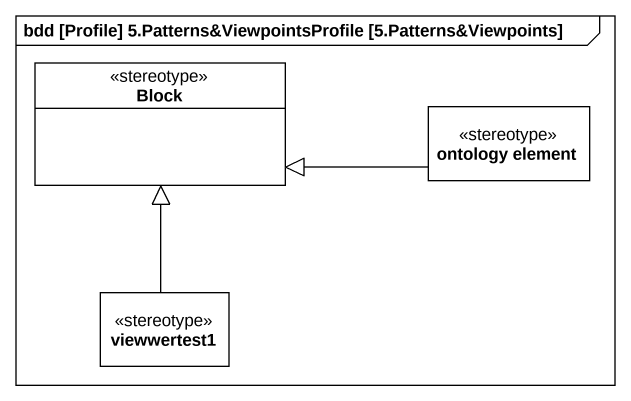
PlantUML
@startuml
mainframe bdd [Profile] 5.Patterns&ViewpointsProfile [5.Patterns&Viewpoints]
hide circle
hide empty members
class Block <<stereotype>>
class "ontology element" as ontology_element <<stereotype>>
class viewwertest1 <<stereotype>>
ontology_element -left-|> Block
viewwertest1 -up-|> Block
@enduml
